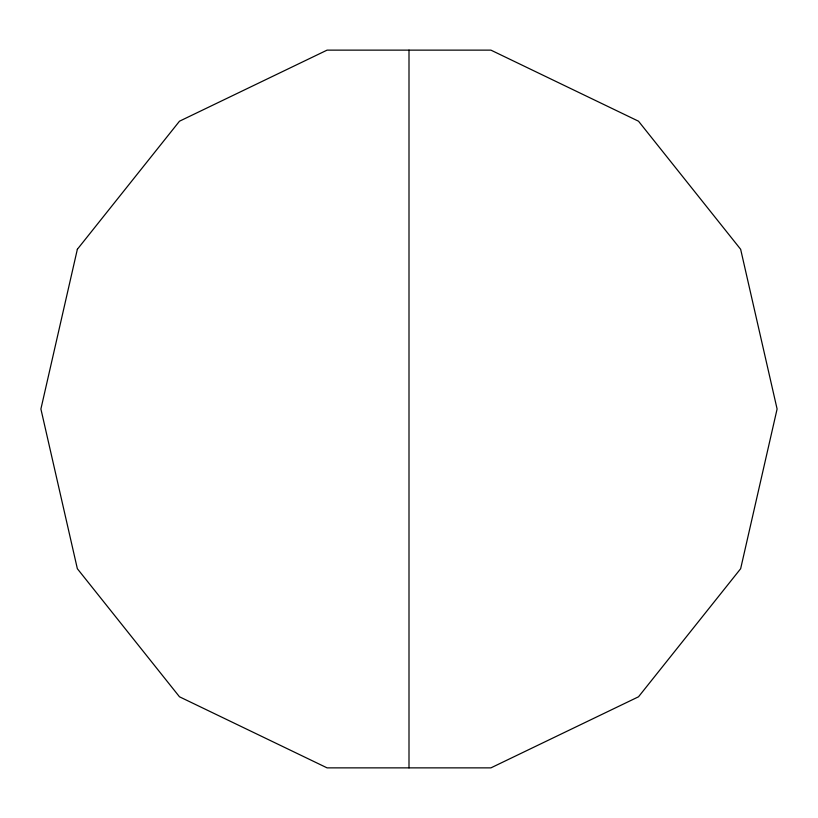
<?xml version="1.0" encoding="UTF-8"?>
<svg xmlns="http://www.w3.org/2000/svg" width="818" height="818" viewBox="0 0 818 818"><rect width="100%" height="100%" fill="white"/><g stroke="black" fill="none" stroke-linecap="round" stroke-linejoin="round"><path stroke-width="1.23" d="M409 50.133L409 767.867M77.352 249.286L40.9 409L77.352 568.715L179.49 696.793L327.088 767.867L490.912 767.867L638.51 696.793L740.648 568.715L777.1 409L740.648 249.286L638.51 121.207L490.912 50.133L327.088 50.133L179.49 121.207L77.352 249.286"/></g></svg>
